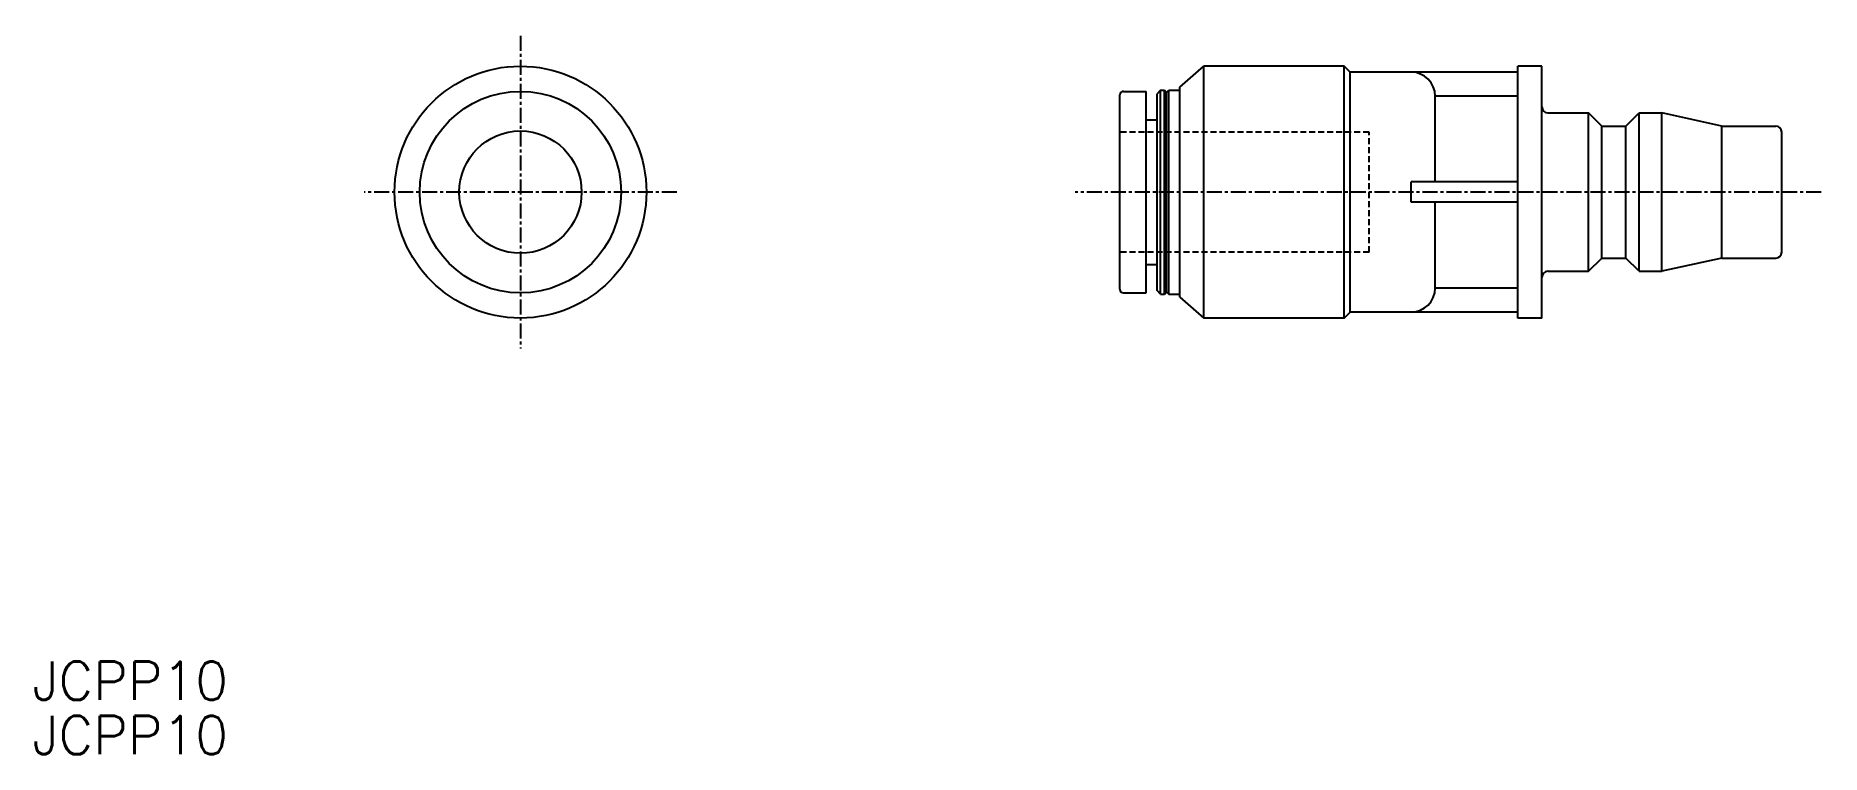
# Model space of a CAD drawing. Extents: x -11 to 138, y -20 to 40.
import ezdxf

# ---------------------------------------------------------------- set-up
doc = ezdxf.new("R2010")
doc.units = 0
doc.linetypes.add('CENTER', pattern=[2, 1.25, -0.25, 0.25, -0.25])
doc.linetypes.add('DASHED', pattern=[0.75, 0.5, -0.25])
doc.layers.get('0').update_dxf_attribs({"linetype": 'CONTINUOUS'})
doc.layers.add('CENTER', color=1, linetype='CENTER')
doc.styles.get("Standard").update_dxf_attribs({"font": 'txt.shx'})

msp = doc.modelspace()

# ---------------------------------------------------------------- linework, layer by layer
at = {"color": 7, "linetype": 'CONTINUOUS'}
for p, q in [((84.12, 35.48), (86.12, 37.23)), ((97.82, 37.23), (86.12, 37.23)), ((86.12, 16.23), (86.12, 37.23)), ((97.82, 16.23), (97.82, 37.23)), ((98.32, 36.73), (97.82, 37.23)), ((112.32, 36.73), (98.32, 36.73)), ((98.32, 16.73), (98.32, 36.73)), ((112.32, 16.23), (112.32, 37.23)), ((114.32, 37.23), (112.32, 37.23)), ((114.32, 16.23), (114.32, 37.23)), ((79.12, 18.63), (79.12, 34.83)), ((79.42, 35.13), (81.32, 35.13)), ((81.32, 18.33), (81.32, 35.13)), ((82.52, 35.23), (82.22, 34.93)), ((82.22, 18.53), (82.22, 34.93)), ((82.52, 18.23), (82.52, 35.23)), ((82.52, 35.23), (82.84, 35.23)), ((82.84, 18.23), (82.84, 35.23)), ((82.84, 35.23), (83.02, 35.03)), ((83.02, 35.03), (83.19, 35.23)), ((83.02, 18.43), (83.02, 35.03)), ((83.19, 18.23), (83.19, 35.23)), ((83.19, 35.23), (84.12, 35.23)), ((84.12, 17.98), (84.12, 35.48)), ((105.42, 27.58), (105.42, 34.73)), ((112.32, 34.73), (105.42, 34.73)), ((114.82, 33.33), (118.22, 33.33)), ((118.22, 20.13), (118.22, 33.33)), ((119.32, 32.23), (118.22, 33.33)), ((121.32, 32.23), (122.42, 33.33)), ((122.42, 20.13), (122.42, 33.33)), ((122.42, 33.33), (124.32, 33.33)), ((129.32, 32.23), (124.32, 33.33)), ((124.32, 20.13), (124.32, 33.33)), ((81.32, 32.75), (82.22, 32.75)), ((119.32, 32.23), (121.32, 32.23)), ((119.32, 21.23), (119.32, 32.23)), ((121.32, 21.23), (121.32, 32.23)), ((129.32, 32.23), (133.82, 32.23)), ((129.32, 21.23), (129.32, 32.23)), ((134.32, 21.73), (134.32, 31.73)), ((112.32, 27.58), (103.42, 27.58)), ((103.42, 25.88), (103.42, 27.58)), ((112.32, 25.88), (103.42, 25.88)), ((105.42, 18.73), (105.42, 25.88)), ((118.22, 20.13), (119.32, 21.23)), ((119.32, 21.23), (121.32, 21.23)), ((122.42, 20.13), (121.32, 21.23)), ((129.32, 21.23), (124.32, 20.13)), ((129.32, 21.23), (133.82, 21.23)), ((81.32, 20.7), (82.22, 20.7)), ((114.82, 20.13), (118.22, 20.13)), ((122.42, 20.13), (124.32, 20.13)), ((79.42, 18.33), (81.32, 18.33)), ((82.52, 18.23), (82.22, 18.53)), ((82.52, 18.23), (82.84, 18.23)), ((82.84, 18.23), (83.02, 18.43)), ((83.02, 18.43), (83.19, 18.23)), ((83.19, 18.23), (84.12, 18.23)), ((84.12, 17.98), (86.12, 16.23)), ((112.32, 18.73), (105.42, 18.73)), ((97.82, 16.23), (98.32, 16.73)), ((112.32, 16.73), (98.32, 16.73)), ((97.82, 16.23), (86.12, 16.23)), ((114.32, 16.23), (112.32, 16.23))]:
    msp.add_line(p, q, dxfattribs=at)
at = {"color": 3, "linetype": 'DASHED'}
for p, q in [((99.92, 31.73), (79.12, 31.73)), ((99.92, 21.73), (99.92, 31.73)), ((99.92, 21.73), (79.12, 21.73))]:
    msp.add_line(p, q, dxfattribs=at)
at = {"color": 7, "linetype": 'CONTINUOUS'}
for radius in [10.5, 8.4, 5.1]:
    msp.add_circle((29.12, 26.73), radius, dxfattribs=at)
for centre, radius, start, end in [((103.42, 34.73), 2, 0, 90), ((79.42, 34.83), 0.3, 90, 180), ((114.82, 33.83), 0.5, 180, 270), ((133.82, 31.73), 0.5, 0, 90), ((133.82, 21.73), 0.5, 270, 0), ((114.82, 19.63), 0.5, 90, 180), ((79.42, 18.63), 0.3, 180, 270), ((103.42, 18.73), 2, 270, 0)]:
    msp.add_arc(centre, radius, start, end, dxfattribs=at)
at = {"color": 1, "linetype": 'CENTER'}
msp.add_point((29.12, 26.73), dxfattribs=at)
at = {"color": 7, "linetype": 'CONTINUOUS'}
for p in [(39.62, 26.73), (79.12, 26.73), (134.32, 26.73)]:
    msp.add_point(p, dxfattribs=at)
at = {"layer": 'CENTER', "color": 1, "linetype": 'CENTER'}
for p, q in [((29.12, 39.77), (29.12, 13.69)), ((42.16, 26.73), (16.08, 26.73)), ((137.62, 26.73), (75.38, 26.73))]:
    msp.add_line(p, q, dxfattribs=at)

# ---------------------------------------------------------------- texts
at = {"color": 7, "linetype": 'CONTINUOUS'}
for p in [(-11.59, -15.61), (-11.59, -20.14)]:
    msp.add_text('JCPP10', height=3.2, dxfattribs=at).set_placement(p)

doc.saveas('drawing.dxf')
